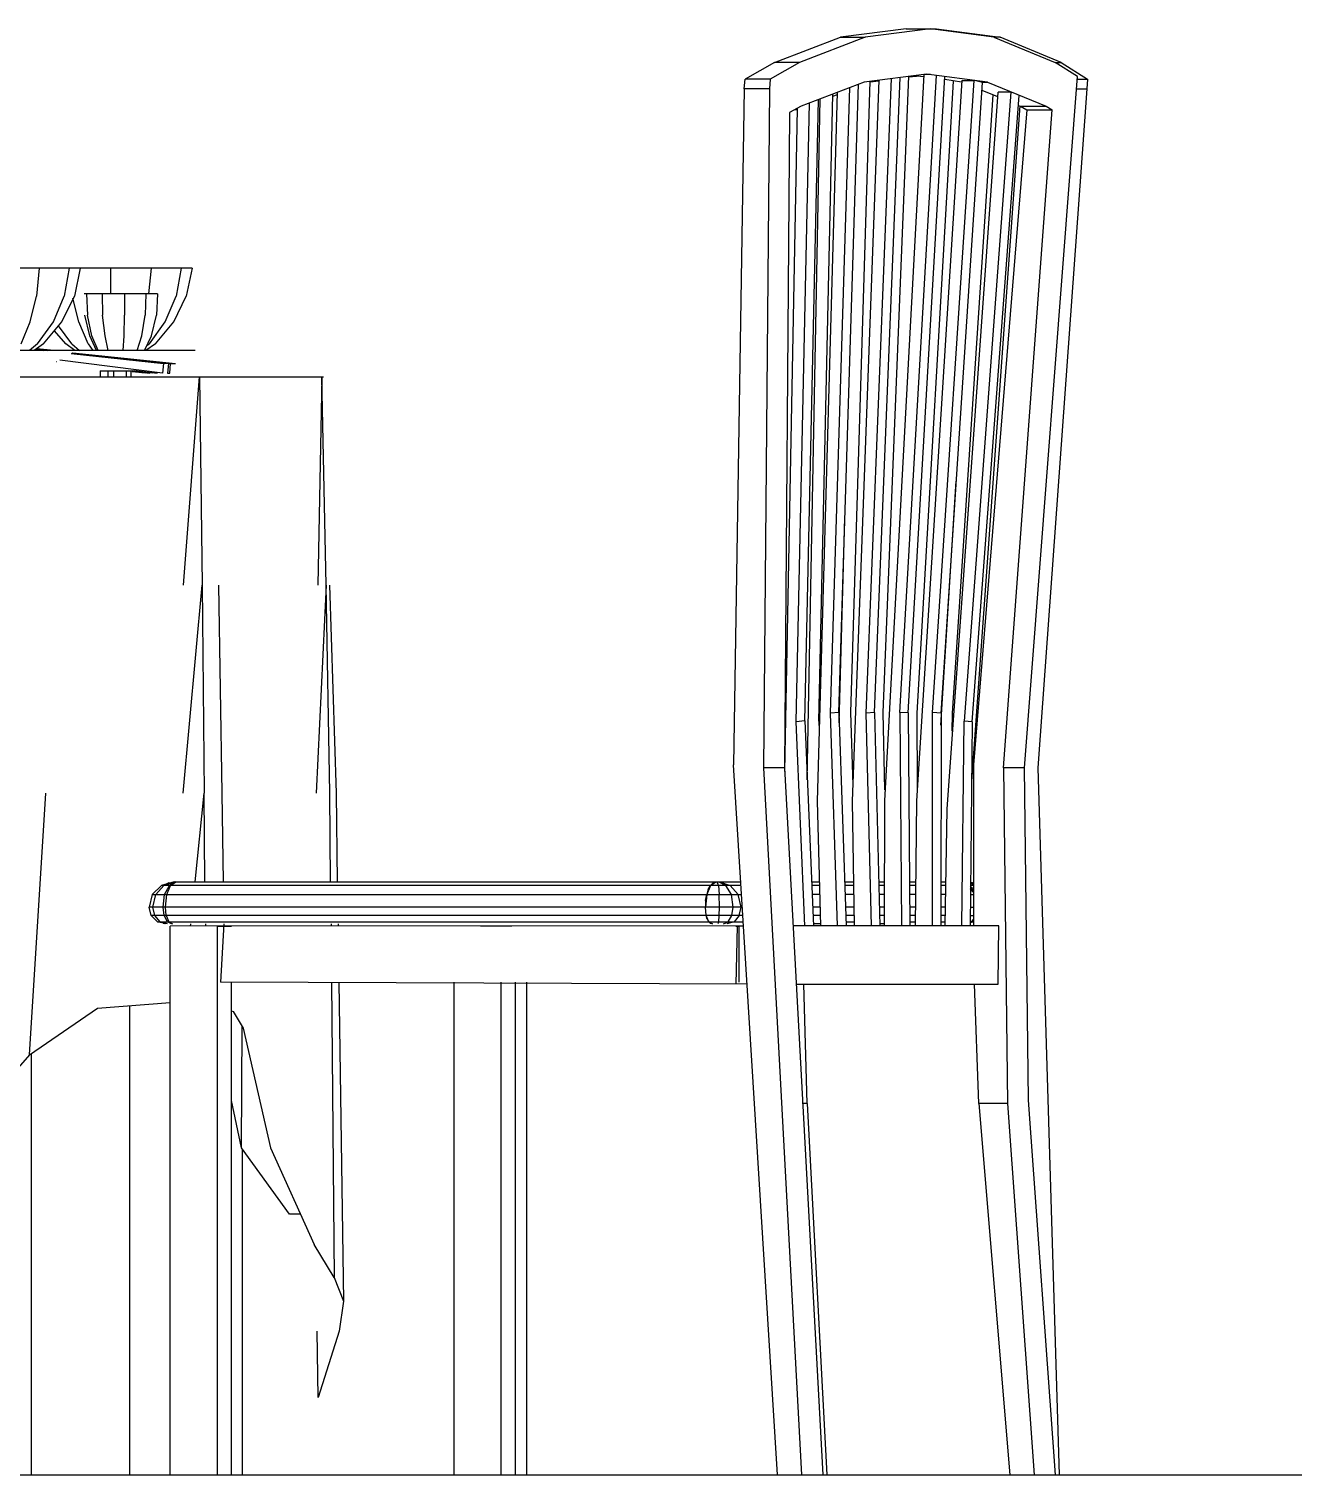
# Model space of a CAD drawing. Header units: millimetres. Extents: x 32599 to 52494, y 61995 to 71568.
# Drawn here: x 41935 to 42840, y 66142 to 67178 of the extents above; entities that cross this region are included whole.
import ezdxf

# ---------------------------------------------------------------- set-up
doc = ezdxf.new("R2010")
doc.units = ezdxf.units.MM
doc.layers.add('dwgmodels.com', color=4, linetype='Continuous')

msp = doc.modelspace()

# ---------------------------------------------------------------- linework, layer by layer
at = {"color": 18, "true_color": 0x000000}
for p, q in [((42563.3, 67177.8), (42516.4, 67171.9)), ((42580.7, 67177.8), (42534, 67171.9)), ((42563.3, 67177.8), (42585.1, 67177.8)), ((42626.2, 67171.9), (42580.7, 67177.8)), ((42585.1, 67177.8), (42630.6, 67171.9)), ((42469.1, 67153.7), (42516.4, 67171.9)), ((42534, 67171.9), (42486.9, 67153.7)), ((42516.4, 67171.9), (42534, 67171.9)), ((42626.2, 67171.9), (42670, 67153.7)), ((42630.6, 67171.9), (42626.2, 67171.9)), ((42674.4, 67153.7), (42630.6, 67171.9)), ((42469.1, 67153.7), (42448.1, 67141.9)), ((42486.9, 67153.7), (42466.1, 67141.9)), ((42486.9, 67153.7), (42469.1, 67153.7)), ((42686.1, 67143.8), (42670, 67153.7)), ((42670, 67153.7), (42674.4, 67153.7)), ((42674.4, 67153.7), (42693.3, 67141.9)), ((42447.3, 67135), (42448.1, 67141.9)), ((42466.1, 67141.9), (42448.1, 67141.9)), ((42466.1, 67141.9), (42465.5, 67135)), ((42533.2, 67139.7), (42488.3, 67122.5)), ((42509.1, 66687.9), (42523.1, 67135.9)), ((42515.2, 66688.3), (42529.2, 67138.2)), ((42537.4, 67140.3), (42523.5, 66688.3)), ((42543.7, 67141.1), (42524.8, 66625)), ((42577.8, 67145.5), (42533.2, 67139.7)), ((42534.8, 66687.9), (42552.9, 67142.2)), ((42537.6, 67139.7), (42537.4, 67139.7)), ((42543.7, 67140.5), (42537.6, 67139.7)), ((42540.7, 66688.3), (42559, 67143)), ((42546.8, 66688.3), (42565.2, 67144)), ((42576.1, 67145.1), (42547.8, 66625.2)), ((42558.9, 66688.3), (42585.1, 67144.5)), ((42564.8, 66688.1), (42591, 67143.8)), ((42565.2, 67143.4), (42570.7, 67144)), ((42575.9, 67143.4), (42568.6, 67144.3)), ((42603.2, 67140.9), (42570.7, 66625.2)), ((42596.9, 67140.5), (42570.9, 66687.9)), ((42580.7, 67145.1), (42576.1, 67145.1)), ((42621.6, 67139.7), (42577.8, 67145.5)), ((42582.2, 66688.3), (42612, 67140.9)), ((42588.3, 66687.8), (42618.1, 67139.4)), ((42603, 67139.7), (42591, 67141.5)), ((42603.2, 67140.9), (42612, 67140.9)), ((42618.1, 67139.4), (42612.2, 67140.9)), ((42618.1, 67139.4), (42621.6, 67139.7)), ((42621.6, 67139.7), (42663.5, 67122.5)), ((42648.2, 66648.7), (42686.1, 67143.8)), ((42685.9, 67141.9), (42693.3, 67141.9)), ((42693.3, 67141.9), (42692.7, 67135)), ((42447.3, 67135), (42439.7, 66651)), ((42465.5, 67135), (42447.3, 67135)), ((42465.5, 67135), (42461.3, 66648.7)), ((42490.8, 66682.4), (42500.5, 67127.1)), ((42492.5, 66640.3), (42501.9, 67127.7)), ((42513.9, 67132.3), (42499.7, 66624.8)), ((42500.9, 66682.2), (42510.8, 67131.1)), ((42513.7, 67130.6), (42510.8, 67129.4)), ((42629.1, 67132.5), (42592.5, 66619.3)), ((42596.5, 66687.9), (42625.6, 67130.6)), ((42638.2, 67132.5), (42604.8, 66682.2)), ((42610.7, 66681.6), (42644.2, 67130.2)), ((42628.9, 67129.2), (42617.8, 67133.8)), ((42629.2, 67132.7), (42638.2, 67132.7)), ((42692.7, 67135), (42657.6, 66648.7)), ((42685.3, 67135), (42692.7, 67135)), ((42485.2, 67120.8), (42476.2, 66646.2)), ((42479.9, 67117.9), (42476.2, 66648.7)), ((42488.3, 67122.5), (42479.9, 67117.9)), ((42485.2, 67119.9), (42483.5, 67119.9)), ((42484.6, 66681.6), (42494.2, 67124.8)), ((42644.7, 67122.7), (42610.1, 66639.2)), ((42649.7, 67119.9), (42611.6, 66651)), ((42633.1, 66648.7), (42667.9, 67119.9)), ((42643.6, 67123.1), (42645.3, 67122.5)), ((42645.3, 67122.5), (42663.5, 67122.5)), ((42645.3, 67122.5), (42649.7, 67119.9)), ((42649.7, 67119.9), (42667.9, 67119.9)), ((42663.5, 67122.5), (42667.9, 67119.9)), ((42052.1, 67006.6), (41855.3, 67006.6)), ((41942.7, 67006.6), (41940.6, 66986.5)), ((41964.2, 67006.6), (41960.5, 66986.5)), ((41972, 67006.6), (41967.8, 66986.5)), ((41993.6, 67006.6), (41993.6, 66988.1)), ((42022.9, 67006.6), (42020.8, 66988.1)), ((42044.3, 67006.6), (42040.7, 66986.5)), ((42052.1, 67006.6), (42047.9, 66986.5)), ((41936.2, 66968), (41940.6, 66986.5)), ((41952.9, 66968), (41960.5, 66986.5)), ((41958.8, 66968), (41967.8, 66986.5)), ((41971, 66968), (41966.8, 66985)), ((42027.3, 66988.1), (41974.9, 66988.1)), ((41976.6, 66988.1), (41977.2, 66972.8)), ((41987.7, 66988.1), (41987.9, 66972.8)), ((42003.8, 66988.1), (42003.8, 66972.8)), ((42018.9, 66988.1), (42018.5, 66972.8)), ((42027.3, 66988.1), (42026.7, 66972.8)), ((42032.8, 66968), (42040.7, 66986.5)), ((42039, 66968), (42047.9, 66986.5)), ((41978.9, 66958), (41975.4, 66972.8)), ((41980.4, 66958), (41977.2, 66972.8)), ((41989.8, 66958), (41987.9, 66972.8)), ((42003.4, 66958), (42003.8, 66972.8)), ((42016.2, 66958), (42018.5, 66972.8)), ((42023.1, 66958), (42026.7, 66972.8)), ((41929.7, 66952.3), (41936.2, 66968)), ((41941.4, 66952.3), (41952.9, 66968)), ((41945.8, 66952.3), (41958.8, 66968)), ((41961.7, 66952.3), (41953.6, 66961.7)), ((41965.9, 66952.3), (41956.5, 66965.3)), ((41977.7, 66952.3), (41971, 66968)), ((42021.5, 66952.3), (42032.8, 66968)), ((42025.8, 66952.3), (42039, 66968)), ((41941.4, 66952.3), (41935.7, 66947.5)), ((41945.8, 66952.3), (41939.1, 66947.5)), ((41968.2, 66947.5), (41961.7, 66952.3)), ((41965.9, 66952.3), (41971.4, 66947.5)), ((41977.7, 66952.3), (41981, 66947.5)), ((41983.7, 66947.5), (41978.9, 66958)), ((41984.8, 66947.5), (41980.4, 66958)), ((41992.1, 66947.5), (41989.8, 66958)), ((42002.8, 66947.5), (42003.4, 66958)), ((42012.7, 66947.5), (42016.2, 66958)), ((42018.1, 66947.5), (42023.1, 66958)), ((42025.8, 66952.3), (42019.1, 66947.5)), ((42021.5, 66952.3), (42019.6, 66950.8)), ((42054.4, 66947.5), (41849.4, 66947.5)), ((41939.9, 66948.1), (41945.8, 66947.5)), ((41940.2, 66948.3), (41948.3, 66947.5)), ((41950.8, 66947.5), (41940.6, 66948.5)), ((41953.4, 66947.5), (41940.8, 66948.7)), ((41955.2, 66939.5), (41955, 66939.5)), ((42030.9, 66931.3), (41957.5, 66940.6)), ((41965.5, 66945.4), (42031.7, 66938.3)), ((41965.9, 66945.6), (42035.1, 66938.3)), ((41966.3, 66945.8), (42036.7, 66938.3)), ((41966.6, 66946), (42040.3, 66938.3)), ((41848.1, 66928.6), (42146.1, 66928.6)), ((41986.2, 66933), (42009.3, 66933)), ((41986.2, 66933), (41986.2, 66929.3)), ((41991.7, 66933), (41991.7, 66929.3)), ((41996.1, 66929.3), (41996.1, 66933)), ((42004.9, 66933), (42004.9, 66929.3)), ((42008.2, 66933), (42008.2, 66929.3)), ((42023.5, 66931.3), (42009.3, 66933)), ((42009.3, 66932.8), (42021.9, 66931.3)), ((42018.5, 66931.3), (42009.3, 66932.4)), ((42011.2, 66933.2), (42027.1, 66931.3)), ((42021.9, 66931.4), (42021.9, 66931.3)), ((42027.1, 66931.3), (42027.1, 66931.6)), ((42031.7, 66938.3), (42030.9, 66931.3)), ((42035.1, 66938.3), (42031.7, 66938.3)), ((42035.1, 66938.3), (42034.6, 66931.3)), ((42034.6, 66931.4), (42036.1, 66931.3)), ((42036.1, 66931.3), (42036.7, 66938.3)), ((42036.7, 66938.3), (42040.3, 66938.3)), ((42046, 66779.6), (42057.5, 66928.6)), ((42057.5, 66928.6), (42059.2, 66779.6)), ((42144.9, 66928.6), (42142.2, 66779.6)), ((42148, 66779.6), (42144.9, 66928.6)), ((42588.1, 66679.3), (42599.2, 66854)), ((42515.4, 66681.1), (42519.4, 66828)), ((42045.8, 66630.6), (42059.2, 66779.6)), ((42059.2, 66779.6), (42060.8, 66630.6)), ((42070.9, 66779.6), (42073.4, 66630.6)), ((42148, 66779.6), (42140.9, 66630.6)), ((42150.8, 66630.6), (42148, 66779.6)), ((42155.4, 66630.6), (42150.7, 66779.6)), ((42490.8, 66682.4), (42484.6, 66681.6)), ((42490.8, 66535.7), (42484.6, 66681.6)), ((42490.8, 66682.4), (42496.9, 66535.7)), ((42500.9, 66682.2), (42501.1, 66675.7)), ((42515.2, 66688.3), (42509.1, 66687.9)), ((42514.3, 66535.7), (42509.1, 66687.9)), ((42515.2, 66688.3), (42520.4, 66535.7)), ((42523.5, 66688.3), (42525.2, 66636.3)), ((42540.7, 66688.3), (42534.8, 66687.9)), ((42538.6, 66535.7), (42534.8, 66687.9)), ((42540.7, 66688.3), (42544.5, 66535.7)), ((42548.1, 66633), (42546.8, 66688.3)), ((42564.8, 66688.1), (42558.9, 66688.3)), ((42558.9, 66688.3), (42560, 66535.7)), ((42564.8, 66688.1), (42565.9, 66535.7)), ((42570.9, 66687.9), (42571.3, 66634.6)), ((42588.3, 66687.8), (42582.2, 66688.3)), ((42582.2, 66535.7), (42582.2, 66688.3)), ((42588.3, 66687.8), (42588.1, 66535.7)), ((42596.3, 66675.1), (42596.5, 66687.9)), ((42603.2, 66535.7), (42604.8, 66682.2)), ((42610.7, 66681.6), (42604.8, 66682.2)), ((42610.7, 66681.6), (42609.2, 66535.7)), ((42471.2, 66142.6), (42439.7, 66651)), ((42611.6, 66651), (42611.5, 66535.7)), ((42461.3, 66648.7), (42488.5, 66142.6)), ((42476.2, 66648.7), (42461.3, 66648.7)), ((42476.2, 66648.7), (42503.6, 66142.6)), ((42633.1, 66648.7), (42635.9, 66408.5)), ((42648.2, 66648.7), (42633.1, 66648.7)), ((42650.9, 66410.8), (42648.2, 66648.7)), ((42657.6, 66648.7), (42673, 66142.6)), ((41935.7, 66443.3), (41947.5, 66630.6)), ((42054.3, 66567.1), (42060.8, 66630.6)), ((42061.3, 66567.1), (42060.8, 66630.6)), ((42073.4, 66630.6), (42074.3, 66567.1)), ((42151.2, 66567.1), (42150.8, 66630.6)), ((42156.2, 66567.1), (42155.4, 66630.6)), ((42499.7, 66624.8), (42502, 66535.7)), ((42524.8, 66625), (42526.1, 66535.7)), ((42547.8, 66625.2), (42547.6, 66535.7)), ((42570.7, 66625.2), (42569.8, 66535.7)), ((42592.5, 66619.3), (42591, 66535.7)), ((42039.3, 66567.1), (42030.3, 66564.6)), ((42031.9, 66564.6), (42039.5, 66567.1)), ((42035.5, 66566.5), (42033.6, 66565.5)), ((42035.5, 66566.5), (42039, 66566.9)), ((42040.5, 66567.1), (42035.9, 66564.6)), ((42036.7, 66564.6), (42040.5, 66567.1)), ((42039, 66566.9), (42039.3, 66567.1)), ((42039.3, 66566.9), (42039.3, 66567.1)), ((42039.3, 66567.1), (42444.8, 66567.1)), ((42423.2, 66564.6), (42427.1, 66567.1)), ((42425.1, 66566.5), (42423.2, 66564.6)), ((42425.1, 66566.5), (42427.1, 66567.1)), ((42429, 66564.6), (42428, 66567.1)), ((42429.2, 66567.1), (42434.3, 66564.6)), ((42429.7, 66567.1), (42437.4, 66564.6)), ((42495.5, 66567.1), (42501.1, 66567.1)), ((42519.3, 66567.1), (42525.6, 66567.1)), ((42543.5, 66567.1), (42547.6, 66567.1)), ((42565.5, 66567.1), (42569.9, 66567.1)), ((42588.1, 66567.1), (42591.4, 66567.1)), ((42609.3, 66566.7), (42611.5, 66566.1)), ((42610.7, 66566.5), (42609.3, 66566.7)), ((42609.3, 66566.3), (42611.5, 66565.3)), ((42611.5, 66565.7), (42610.7, 66566.5)), ((42023.6, 66558.1), (42021.4, 66549.1)), ((42030.3, 66564.6), (42023.6, 66558.1)), ((42023.6, 66558.1), (42445.4, 66558.1)), ((42024, 66549.1), (42026.1, 66558.1)), ((42026.1, 66558.1), (42031.9, 66564.6)), ((42445, 66564.6), (42030.3, 66564.6)), ((42031.3, 66549.1), (42032.4, 66558.1)), ((42032.4, 66558.1), (42035.9, 66564.6)), ((42033, 66549.1), (42034, 66558.1)), ((42034, 66558.1), (42036.7, 66564.6)), ((42420.6, 66558.1), (42419.6, 66549.1)), ((42419.8, 66553.7), (42420.6, 66558.1)), ((42423.2, 66564.6), (42420.6, 66558.1)), ((42421.7, 66561.7), (42420.6, 66558.1)), ((42421.7, 66561.7), (42423.2, 66564.6)), ((42429, 66564.6), (42429.5, 66558.1)), ((42429.7, 66549.1), (42429.5, 66558.1)), ((42438.2, 66558.1), (42434.3, 66564.6)), ((42437.4, 66564.6), (42443.1, 66558.1)), ((42439.5, 66549.1), (42438.2, 66558.1)), ((42445.2, 66549.1), (42443.1, 66558.1)), ((42501.3, 66564.6), (42495.5, 66564.6)), ((42501.5, 66558.1), (42495.9, 66558.1)), ((42525.6, 66564.6), (42519.3, 66564.6)), ((42525.8, 66558.1), (42519.6, 66558.1)), ((42547.6, 66564.6), (42543.7, 66564.6)), ((42547.6, 66558.1), (42543.9, 66558.1)), ((42569.9, 66564.6), (42565.5, 66564.6)), ((42569.9, 66558.1), (42565.7, 66558.1)), ((42591.4, 66564.6), (42588.1, 66564.6)), ((42591.4, 66558.1), (42588.1, 66558.1)), ((42611.5, 66564.6), (42609.3, 66564.6)), ((42611.5, 66561.9), (42609.3, 66563.8)), ((42609.3, 66562.7), (42610.5, 66561.7)), ((42611.5, 66559.6), (42609.3, 66562.1)), ((42609.3, 66558.1), (42611.5, 66558.1)), ((42610.5, 66561.7), (42611.5, 66560.2)), ((42611.5, 66560.2), (42611.5, 66561.9)), ((42022.9, 66543), (42021.4, 66549.1)), ((42446, 66549.1), (42021.4, 66549.1)), ((42025.4, 66543), (42024, 66549.1)), ((42032.1, 66543), (42031.3, 66549.1)), ((42033.6, 66543), (42033, 66549.1)), ((42419.8, 66553.7), (42419.6, 66549.1)), ((42420.2, 66543), (42419.6, 66549.1)), ((42429.5, 66543), (42429.7, 66549.1)), ((42438.5, 66543), (42439.5, 66549.1)), ((42443.9, 66543), (42445.2, 66549.1)), ((42501.7, 66549.1), (42496.3, 66549.1)), ((42525.8, 66549.1), (42519.8, 66549.1)), ((42547.6, 66549.1), (42544.1, 66549.1)), ((42569.8, 66549.1), (42565.7, 66549.1)), ((42591.2, 66549.1), (42588.1, 66549.1)), ((42609.2, 66549.1), (42611.5, 66549.1)), ((42022.9, 66543), (42027.3, 66538.6)), ((42446.4, 66543), (42022.9, 66543)), ((42029.2, 66538.6), (42025.4, 66543)), ((42027.3, 66538.6), (42446.6, 66538.6)), ((42033.4, 66537), (42027.3, 66538.6)), ((42034.4, 66537), (42029.2, 66538.6)), ((42032.3, 66537.2), (42031.7, 66537.4)), ((42034.4, 66538.6), (42032.1, 66543)), ((42033.6, 66543), (42035.5, 66538.6)), ((42037.4, 66537), (42034.4, 66538.6)), ((42035.5, 66538.6), (42038, 66537)), ((42446.8, 66535.7), (42036.5, 66535.5)), ((42036.5, 66142.6), (42036.5, 66535.5)), ((42051, 66535.5), (42051.2, 66537)), ((42061.7, 66537), (42061.7, 66535.5)), ((42070.1, 66535.5), (42070.1, 66142.6)), ((42070.1, 66535.5), (42080.3, 66535.3)), ((42074.9, 66537), (42072.4, 66495.3)), ((42151.6, 66537), (42151.6, 66535.3)), ((42156.6, 66537), (42156.6, 66535.3)), ((42239.6, 66535.3), (42239.6, 66535.5)), ((42273.5, 66535.5), (42258.7, 66535.3)), ((42281.1, 66535.3), (42273.5, 66535.5)), ((42283.4, 66535.3), (42283.4, 66535.5)), ((42291.6, 66535.5), (42291.6, 66535.3)), ((42420.9, 66540.5), (42420.2, 66543)), ((42422.1, 66538.6), (42420.2, 66543)), ((42420.9, 66540.5), (42422.1, 66538.6)), ((42423.2, 66537.4), (42422.1, 66538.6)), ((42422.1, 66538.6), (42424.6, 66537)), ((42424.6, 66537), (42423.2, 66537.4)), ((42429.2, 66538.6), (42428.6, 66537)), ((42429.2, 66538.6), (42429.5, 66543)), ((42432.6, 66537), (42436, 66538.6)), ((42440.1, 66538.6), (42434.9, 66537)), ((42436, 66538.6), (42438.5, 66543)), ((42443.9, 66543), (42440.1, 66538.6)), ((42441.4, 66535.5), (42446.8, 66535.7)), ((42441.4, 66535.5), (42443.5, 66535.3)), ((42442.4, 66535.3), (42441.4, 66493.8)), ((42443.5, 66535.3), (42443.5, 66495.3)), ((42629.6, 66535.7), (42482.1, 66535.7)), ((42501.9, 66543), (42496.5, 66543)), ((42501.9, 66537), (42496.7, 66537)), ((42526, 66543), (42520, 66543)), ((42520.2, 66538.6), (42526, 66538.6)), ((42547.6, 66543), (42544.3, 66543)), ((42547.6, 66537), (42544.3, 66537)), ((42569.8, 66543), (42565.7, 66543)), ((42565.7, 66538.6), (42569.8, 66538.6)), ((42591, 66543), (42588.1, 66543)), ((42588.1, 66538.6), (42591, 66538.6)), ((42609.2, 66543), (42611.5, 66543)), ((42611.5, 66538.6), (42609.2, 66537.8)), ((42609.9, 66538.6), (42609.2, 66538.2)), ((42609.9, 66538.6), (42609.2, 66538.4)), ((42609.2, 66538.6), (42611.5, 66538.6)), ((42611.5, 66540.5), (42609.9, 66538.6)), ((42609.9, 66538.6), (42611.5, 66539.9)), ((42629.2, 66493.8), (42629.6, 66535.7)), ((42449.4, 66493.8), (42072.4, 66495.3)), ((42080.3, 66142.6), (42080.3, 66495.3)), ((42152, 66495.3), (42153.9, 66283.8)), ((42157.2, 66495.3), (42160.4, 66266.9)), ((42239.6, 66495.3), (42239.6, 66142.6)), ((42273.5, 66142.6), (42273.5, 66495.3)), ((42283.4, 66495.3), (42283.4, 66142.6)), ((42291.6, 66495.3), (42291.6, 66142.6)), ((42484.4, 66493.8), (42629.2, 66493.8)), ((42492.5, 66408.5), (42490, 66493.8)), ((42615.3, 66408.5), (42612.2, 66493.8)), ((41935.7, 66443.3), (41984.4, 66476.8)), ((41984.4, 66476.8), (42036.5, 66480.8)), ((42007.2, 66478.5), (42007.2, 66142.4)), ((42080.3, 66474.9), (42081.6, 66474.3)), ((42081.6, 66474.3), (42088.7, 66462.4)), ((42087.5, 66376.7), (42087.9, 66463.8)), ((42088.7, 66462.4), (42108.2, 66376.7)), ((41935.7, 66443.3), (41902.2, 66405.2)), ((41937.2, 66142.4), (41937.2, 66444.3)), ((42670.2, 66142.6), (42650.9, 66410.8)), ((42087.5, 66376.7), (42080.3, 66410.6)), ((42492.5, 66408.5), (42489, 66408.5)), ((42492.5, 66408.5), (42506.6, 66142.6)), ((42635.9, 66408.5), (42615.3, 66408.5)), ((42615.3, 66408.5), (42637.7, 66142.6)), ((42635.9, 66408.5), (42655.1, 66142.6)), ((42121.8, 66329.1), (42087.5, 66376.7)), ((42088.3, 66142.6), (42088.3, 66375.6)), ((42108.2, 66376.7), (42139.6, 66307.5)), ((42129.6, 66329.1), (42121.8, 66329.1)), ((42153.9, 66283.8), (42139.6, 66307.5)), ((42153.9, 66283.8), (42160.4, 66266.9)), ((42160.4, 66266.9), (42157.5, 66245.5)), ((42142.4, 66197.9), (42141.7, 66245.5)), ((42157.5, 66245.5), (42142.4, 66197.9))]:
    msp.add_line(p, q, dxfattribs=at)
at = {"layer": 'dwgmodels.com', "color": 7}
msp.add_line((32663.3, 66142.6), (52494, 66142.6), dxfattribs=at)

doc.saveas('drawing.dxf')
